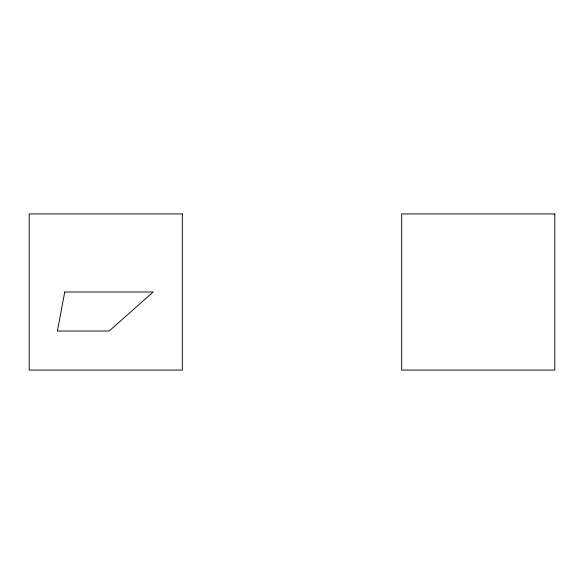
<?xml version="1.0" encoding="UTF-8"?>
<svg xmlns="http://www.w3.org/2000/svg" width="584" height="584" viewBox="0 0 584 584"><rect width="100%" height="100%" fill="white"/><g stroke="black" fill="none" stroke-linecap="round" stroke-linejoin="round"><path stroke-width="0.88" d="M64.744 292L57.407 331.033L109.157 331.033L153.183 292L64.744 292M182.317 213.934L29.2 213.934L29.2 370.066L182.317 370.066L182.317 213.934M554.8 213.934L401.683 213.934L401.683 370.066L554.8 370.066L554.8 213.934"/></g></svg>
